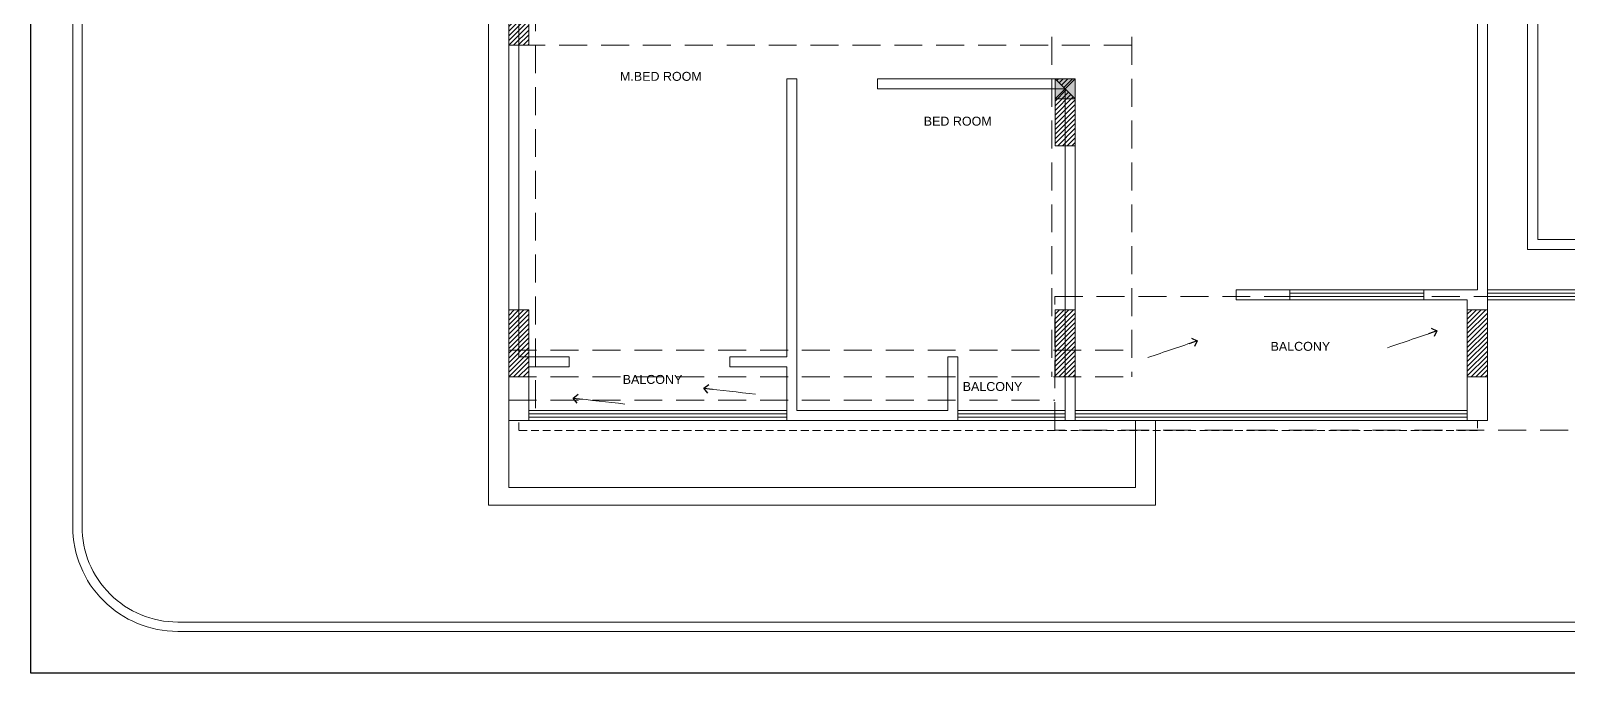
# Model space of a CAD drawing. Header units: inches. Extents: x 1807 to 67852, y 1160 to 20242.
# Drawn here: x 16490 to 17178, y 6074 to 6362 of the extents above; entities that cross this region are included whole.
import ezdxf

# ---------------------------------------------------------------- set-up
doc = ezdxf.new("R2010")
doc.units = ezdxf.units.IN
doc.header["$MEASUREMENT"] = 0
doc.linetypes.add('DASHED', pattern=[0.75, 0.5, -0.25])
doc.layers.get('0').update_dxf_attribs({"lineweight": 20})
for name, color, linetype, lineweight in [('$TD_AUDIT_GENERATED_(67B1F)', 8, 'Continuous', 15), ('4 upvc pip', 5, 'Continuous', 30), ('A-HATCH', 252, 'Continuous', 13), ('AP_TEXT', 7, 'Continuous', 13), ('column_01', 7, 'Continuous', 18), ('HATCH', 8, 'Continuous', 0), ('N.WALL', 7, 'Continuous', 25), ('PROJ.', 8, 'DASHED', 20), ('RAILING', 8, 'Continuous', 25), ('Railing 01', 8, 'Continuous', 18), ('wall', 7, 'Continuous', 20), ('WINDOW', 8, 'Continuous', 15)]:
    doc.layers.add(name, color=color, linetype=linetype, lineweight=lineweight)
doc.styles.add('Krupalu', font='arial.ttf', dxfattribs={"height": 8})
doc.styles.add('Krupalu 1', font='arial.ttf')
doc.dimstyles.new('Krupalu', dxfattribs={"dimtxt": 4, "dimasz": 4, "dimexe": 0, "dimexo": 0, "dimgap": 0.09, "dimtad": 0, "dimtoh": 1, "dimdec": 0, "dimzin": 3, "dimdsep": 46, "dimlunit": 4, "dimtxsty": 'Krupalu', "dimblk": 'DOTSMALL', "dimcen": 0, "dimse1": 1, "dimse2": 1, "dimclrd": 256, "dimclre": 256, "dimclrt": 7, "dimadec": 0, "dimazin": 0, "dimtfac": 1, "dimtdec": 0, "dimtofl": 0, "dimtmove": 1, "dimatfit": 0, "dimldrblk": 'OPEN90', "dimfxl": 1, "dimtolj": 1, "dimtzin": 0, "dimlwd": -1, "dimarcsym": 0})
pattern_1 = [(45, (-2883.8112, 0), (-1.0606601718, 1.0606601718), [])]

# ---------------------------------------------------------------- blocks, each defined once
blk = doc.blocks.new('A$C538C39F4')
at = {"layer": 'column_01', "lineweight": 18}
h = blk.add_hatch(color=8, dxfattribs=at)
h.dxf.hatch_style = 1
h.paths.add_polyline_path([(0, 9), (9, 9), (9, 0), (0, 0)])
at = {"layer": 'column_01'}
for p, q in [((9, 9), (0, 0)), ((0, 9), (9, 0))]:
    blk.add_line(p, q, dxfattribs=at)
blk.add_lwpolyline([(0, 9), (9, 9), (9, 0), (0, 0)], close=True, dxfattribs=at)
blk = doc.blocks.new('dfhtutrut')
at = {"layer": 'HATCH'}
h = blk.add_hatch(dxfattribs=at)
h.set_pattern_fill('ANSI31', color=256, scale=12, style=0)
h.set_pattern_definition(pattern_1)
h.paths.add_polyline_path([(142115.43, -631220.98), (142115.43, -631250.98), (142124.43, -631250.98), (142124.43, -631220.98)])
h.paths.add_polyline_path([(142124.43, -631229.98), (142115.43, -631220.98), (142115.43, -631229.98), (142124.43, -631220.98), (142124.43, -631229.98)], flags=16)
h = blk.add_hatch(dxfattribs=at)
h.set_pattern_fill('ANSI31', color=256, scale=12, style=0)
h.set_pattern_definition(pattern_1)
edge = h.paths.add_edge_path()
edge.add_line((142359.93, -631265.98), (142368.93, -631265.98))
h = blk.add_hatch(dxfattribs=at)
h.set_pattern_fill('ANSI31', color=256, scale=12, style=0)
h.set_pattern_definition(pattern_1)
h.paths.add_polyline_path([(142368.93, -631265.98), (142368.93, -631295.98), (142359.93, -631295.98), (142359.93, -631265.98)])
h.paths.add_polyline_path([(142368.93, -631274.98), (142359.93, -631265.98), (142359.93, -631274.98), (142368.93, -631265.98), (142368.93, -631274.98)], flags=16)
h = blk.add_hatch(dxfattribs=at)
h.set_pattern_fill('ANSI31', color=256, scale=12, style=0)
h.set_pattern_definition(pattern_1)
edge = h.paths.add_edge_path()
edge.add_line((142359.93, -631274.98), (142368.93, -631274.98))
h = blk.add_hatch(dxfattribs=at)
h.set_pattern_fill('ANSI31', color=256, scale=12, style=0)
h.set_pattern_definition(pattern_1)
edge = h.paths.add_edge_path()
edge.add_line((142359.93, -631274.98), (142368.93, -631274.98))
h = blk.add_hatch(dxfattribs=at)
h.set_pattern_fill('ANSI31', color=256, scale=12, style=0)
h.set_pattern_definition(pattern_1)
h.paths.add_polyline_path([(142124.43, -631399.48), (142124.43, -631369.48), (142115.43, -631369.48), (142115.43, -631399.48)])
h = blk.add_hatch(dxfattribs=at)
h.set_pattern_fill('ANSI31', color=256, scale=12, style=0)
h.set_pattern_definition(pattern_1)
h.paths.add_polyline_path([(142368.93, -631399.48), (142368.93, -631369.48), (142359.93, -631369.48), (142359.93, -631399.48)])
h = blk.add_hatch(dxfattribs=at)
h.set_pattern_fill('ANSI31', color=256, scale=12, style=0)
h.set_pattern_definition(pattern_1)
h.paths.add_polyline_path([(142553.43, -631399.48), (142553.43, -631369.48), (142544.43, -631369.48), (142544.43, -631399.48)])
at = {"layer": 'column_01'}
for points in [[(142115.43, -631220.98), (142115.43, -631250.98), (142124.43, -631250.98), (142124.43, -631220.98)], [(142368.93, -631265.98), (142368.93, -631295.98), (142359.93, -631295.98), (142359.93, -631265.98)], [(142124.43, -631399.48), (142124.43, -631369.48), (142115.43, -631369.48), (142115.43, -631399.48)], [(142368.93, -631399.48), (142368.93, -631369.48), (142359.93, -631369.48), (142359.93, -631399.48)], [(142553.43, -631399.48), (142553.43, -631369.48), (142544.43, -631369.48), (142544.43, -631399.48)]]:
    blk.add_lwpolyline(points, close=True, dxfattribs=at)
blk.add_blockref('A$C538C39F4', (142359.93, -631274.98), dxfattribs=at)
blk = doc.blocks.new('_DotSmall')
at = {"color": 0, "linetype": 'ByBlock', "const_width": 0.5}
blk.add_lwpolyline([(-0.0625, 0, 1), (0.0625, 0, 1)], format="xyb", close=True, dxfattribs=at)
blk = doc.blocks.new('_Open90')
at = {"color": 0, "linetype": 'ByBlock', "lineweight": -2}
for p, q in [((0, 0), (-1, 0)), ((-0.5, 0.5), (0, 0)), ((0, 0), (-0.5, -0.5))]:
    blk.add_line(p, q, dxfattribs=at)
blk = doc.blocks.new('zw$137B')
at = {"layer": '$TD_AUDIT_GENERATED_(67B1F)', "linetype": 'DASHED', "lineweight": -2, "ltscale": 25}
for p, q in [((-549, -1003.5), (-549, -1434)), ((-537, -1003.5), (-537, -1434)), ((-306, -1131), (-306, -1414.5)), ((-270.15, -1131), (-270.15, -1414.5)), ((-270.15, -1266), (-549, -1266)), ((-549, -1402.5), (-270.15, -1402.5)), ((-549, -1414.5), (-270.15, -1414.5)), ((-549, -1425), (-304.63, -1425)), ((-549, -1434), (-304.63, -1434))]:
    blk.add_line(p, q, dxfattribs=at)
at = {"layer": '$TD_AUDIT_GENERATED_(67B1F)', "color": 1, "linetype": 'DASHED', "lineweight": -2, "ltscale": 25}
blk.add_lwpolyline([(-304.63, -1378.49), (300.07, -1378.49), (300.07, -1438.37), (-304.63, -1438.37)], close=True, dxfattribs=at)

msp = doc.modelspace()

# ---------------------------------------------------------------- linework, layer by layer
at = {"layer": '4 upvc pip'}
msp.add_lwpolyline([(16490.39, 7787.47), (18913.59, 7787.47), (18913.59, 6074.1), (16490.39, 6074.1)], close=True, dxfattribs=at)
at = {"layer": 'A-HATCH'}
for points in [[(18847.85, 7768.7), (16552.06, 7768.7, 0.414214), (16509.16, 7725.8), (16509.16, 6139.84, 0.414214), (16556.14, 6092.86), (18844.79, 6092.86, 0.414214), (18894.83, 6142.9), (18894.83, 7721.72, 0.414214)], [(18847.85, 7764.53), (16552.06, 7764.53, 0.414214), (16513.33, 7725.8), (16513.33, 6139.84, 0.414214), (16556.14, 6097.03), (18844.79, 6097.03, 0.414214), (18890.66, 6142.9), (18890.66, 7721.72, 0.414214)]]:
    msp.add_lwpolyline(points, format="xyb", close=True, dxfattribs=at)
at = {"layer": 'PROJ.', "color": 8, "lineweight": 5, "ltscale": 7}
msp.add_lwpolyline([(17137.78, 6187.35), (17137.78, 6182.85), (16708.78, 6182.85), (16708.78, 6187.35)], dxfattribs=at)
at = {"layer": 'RAILING', "color": 8, "lineweight": 5}
for p, q in [((16695.28, 6481.35), (16695.28, 6149.35)), ((17142.28, 6245.85), (17359.78, 6245.85)), ((17142.28, 6244.35), (17359.78, 6244.35)), ((17142.28, 6242.85), (17359.78, 6242.85)), ((17142.28, 6241.35), (17359.78, 6241.35)), ((16704.28, 6157.35), (16704.28, 6187.35)), ((16713.28, 6191.85), (16828.78, 6191.85)), ((16713.28, 6187.35), (16828.78, 6187.35)), ((16905.28, 6191.85), (16953.28, 6191.85)), ((16905.28, 6187.35), (16953.28, 6187.35)), ((16957.78, 6191.85), (17133.28, 6191.85)), ((16957.78, 6187.35), (17133.28, 6187.35)), ((16984.78, 6157.35), (16984.78, 6187.35)), ((16993.78, 6187.35), (16993.78, 6149.35)), ((16704.28, 6157.35), (16984.78, 6157.35)), ((16695.28, 6149.35), (16993.78, 6149.35))]:
    msp.add_line(p, q, dxfattribs=at)
at = {"layer": 'Railing 01', "color": 8, "lineweight": 5}
for p, q in [((16713.28, 6190.35), (16828.78, 6190.35)), ((16713.28, 6188.85), (16828.78, 6188.85)), ((16905.28, 6190.35), (16953.28, 6190.35)), ((16905.28, 6188.85), (16953.28, 6188.85)), ((16957.78, 6190.35), (17133.28, 6190.35)), ((16957.78, 6188.85), (17133.28, 6188.85))]:
    msp.add_line(p, q, dxfattribs=at)
at = {"layer": 'wall'}
for p, q in [((17164.78, 6268.35), (17164.78, 6568.35)), ((17160.28, 6563.85), (17160.28, 6263.85)), ((16704.28, 6433.35), (16704.28, 6187.35)), ((17137.78, 6245.85), (17137.78, 6422.85)), ((17142.28, 6187.35), (17142.28, 6422.85)), ((16708.78, 6376.35), (16708.78, 6215.85)), ((16828.78, 6340.35), (16833.28, 6340.35)), ((16828.78, 6340.35), (16828.78, 6215.85)), ((16833.28, 6340.35), (16833.28, 6191.85)), ((16869.28, 6340.35), (16869.28, 6335.85)), ((16869.28, 6340.35), (16957.78, 6340.35)), ((16948.78, 6310.35), (16948.78, 6340.35)), ((16948.78, 6340.35), (16957.78, 6340.35)), ((16957.78, 6340.35), (16957.78, 6187.35)), ((16957.78, 6340.35), (16957.78, 6310.35)), ((16869.28, 6335.85), (16953.28, 6335.85)), ((16953.28, 6335.85), (16953.28, 6187.35)), ((16957.78, 6310.35), (16948.78, 6310.35)), ((17164.78, 6268.35), (17337.28, 6268.35)), ((17160.28, 6263.85), (17341.78, 6263.85)), ((17029.78, 6245.85), (17029.78, 6241.35)), ((17029.78, 6245.85), (17053.78, 6245.85)), ((17029.78, 6241.35), (17053.78, 6241.35)), ((17053.78, 6245.85), (17053.78, 6241.35)), ((17113.78, 6245.85), (17113.78, 6241.35)), ((17113.78, 6245.85), (17137.78, 6245.85)), ((17113.78, 6241.35), (17133.28, 6241.35)), ((17133.28, 6187.35), (17133.28, 6241.35)), ((17133.28, 6206.85), (17133.28, 6236.85)), ((17133.28, 6236.85), (17142.28, 6236.85)), ((17142.28, 6236.85), (17142.28, 6206.85)), ((16708.78, 6215.85), (16731.28, 6215.85)), ((16731.28, 6211.35), (16731.28, 6215.85)), ((16803.28, 6211.35), (16803.28, 6215.85)), ((16803.28, 6215.85), (16828.78, 6215.85)), ((16900.78, 6215.85), (16900.78, 6191.85)), ((16900.78, 6215.85), (16905.28, 6215.85)), ((16905.28, 6215.85), (16905.28, 6187.35)), ((16704.28, 6206.85), (16704.28, 6206.85)), ((16713.28, 6211.35), (16713.28, 6187.35)), ((16713.28, 6211.35), (16731.28, 6211.35)), ((16803.28, 6211.35), (16828.78, 6211.35)), ((16828.78, 6211.35), (16828.78, 6187.35)), ((17142.28, 6206.85), (17133.28, 6206.85)), ((16713.28, 6187.35), (16704.28, 6187.35)), ((16828.78, 6187.35), (16905.28, 6187.35)), ((16833.28, 6191.85), (16900.78, 6191.85)), ((16957.78, 6187.35), (16953.28, 6187.35)), ((17133.28, 6187.35), (17142.28, 6187.35))]:
    msp.add_line(p, q, dxfattribs=at)
at = {"layer": 'WINDOW', "color": 8, "lineweight": 5}
for p, q in [((17053.78, 6245.85), (17113.78, 6245.85)), ((17053.78, 6244.35), (17113.78, 6244.35)), ((17053.78, 6242.85), (17113.78, 6242.85)), ((17053.78, 6241.35), (17113.78, 6241.35))]:
    msp.add_line(p, q, dxfattribs=at)

# ---------------------------------------------------------------- block references
at = {"layer": '$TD_AUDIT_GENERATED_(67B1F)'}
msp.add_blockref('zw$137B', (17253.28, 7621.35), dxfattribs=at)
at = {"layer": 'column_01'}
msp.add_blockref('dfhtutrut', (-125411.15, 637606.33), dxfattribs=at)

# ---------------------------------------------------------------- texts
at = {"layer": 'AP_TEXT', "style": 'Krupalu 1'}
for s, p in [('M.BED ROOM', (16754.07, 6339.43)), ('BED ROOM', (16890.02, 6319.36)), ('BALCONY', (17045.21, 6218.52)), ('BALCONY', (16755.29, 6203.7)), ('BALCONY', (16907.44, 6200.53))]:
    msp.add_text(s, height=4, dxfattribs=at).set_placement(p)

# ---------------------------------------------------------------- leaders
at = {"layer": 'N.WALL', "color": 8, "lineweight": 5, "path_type": 1}
for points in [[(17119.68, 6227.41), (17097.62, 6219.91)], [(17012.4, 6222.99), (16990.34, 6215.49)], [(16791.58, 6201.73), (16814.73, 6199.09)], [(16733.13, 6197.32), (16756.28, 6194.68)]]:
    msp.add_leader(points, dimstyle='Krupalu', override={"dimgap": 0.09, "dimtad": 0, "dimclrd": 1}, dxfattribs=at)

doc.saveas('drawing.dxf')
